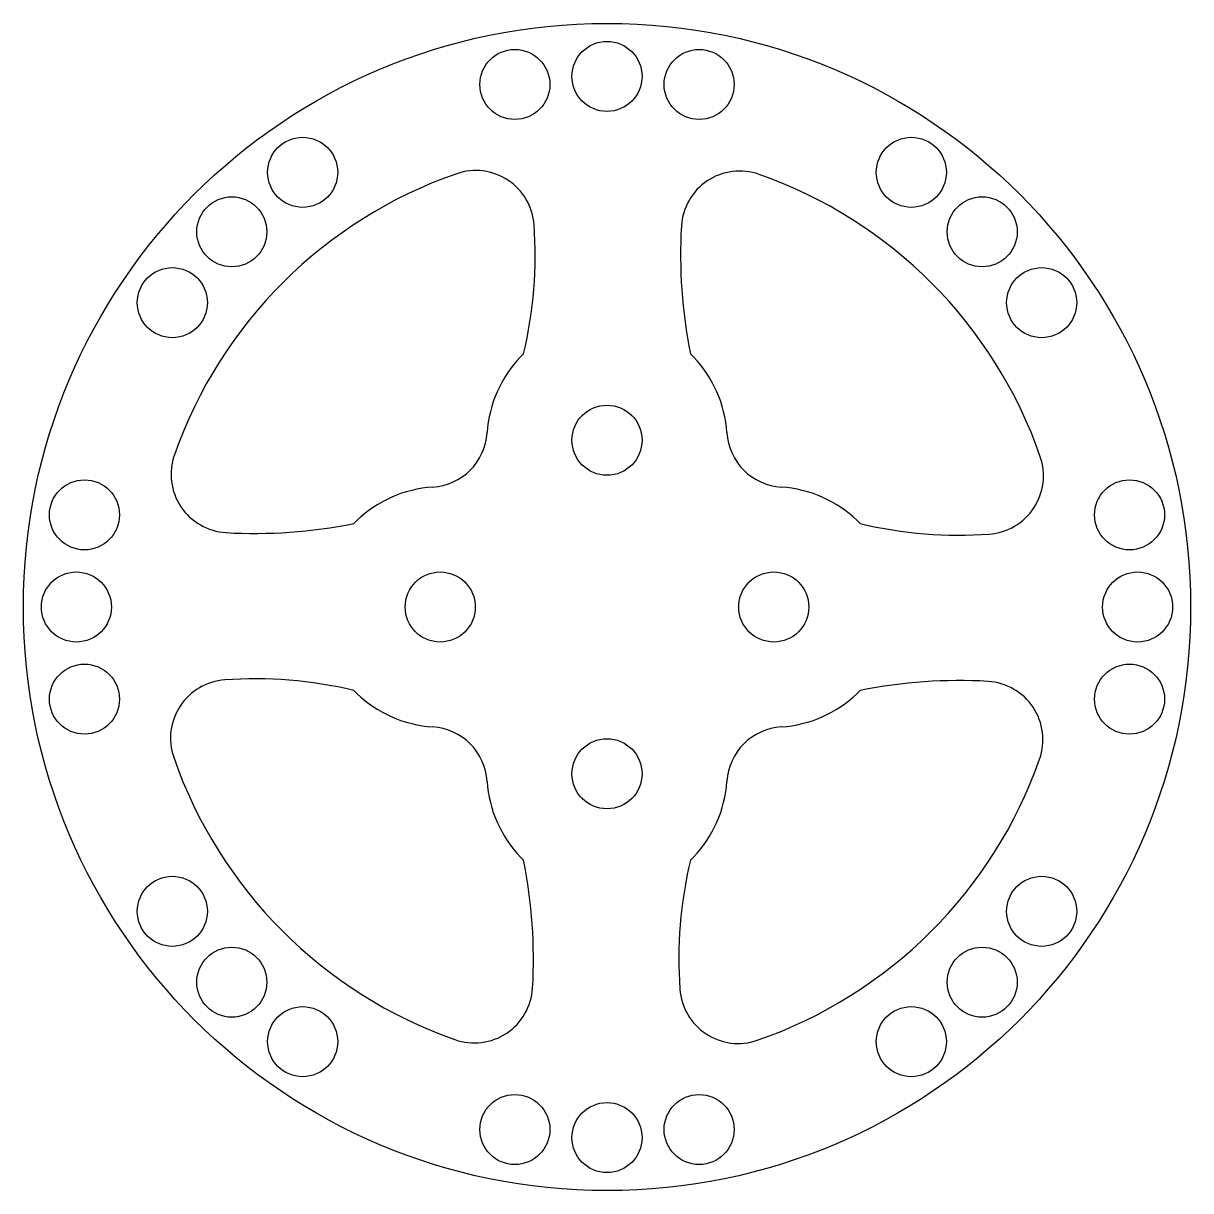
# Model space of a CAD drawing. Extents: x -35 to 35, y -35 to 35.
import ezdxf

# ---------------------------------------------------------------- set-up
doc = ezdxf.new("R2010")
doc.units = 0
doc.layers.get('0').update_dxf_attribs({"linetype": 'CONTINUOUS'})

msp = doc.modelspace()

# ---------------------------------------------------------------- linework, layer by layer
at = {"color": 7, "linetype": 'CONTINUOUS'}
for p, q in [((-5.181, 15), (-5, 15.181)), ((5, 15.181), (5.181, 15)), ((-15.181, 5), (-15, 5.181)), ((15, 5.181), (15.181, 5)), ((-15, -5.181), (-15.181, -5)), ((15.181, -5), (15, -5.181)), ((-5, -15.181), (-5.181, -15)), ((5.181, -15), (5, -15.181))]:
    msp.add_line(p, q, dxfattribs=at)
for points in [[(-5, 15.181), (-4.892, 15.665), (-4.793, 16.149), (-4.703, 16.633), (-4.622, 17.117), (-4.551, 17.601), (-4.488, 18.085), (-4.435, 18.568), (-4.391, 19.052), (-4.357, 19.536), (-4.331, 20.02), (-4.315, 20.504), (-4.308, 20.988), (-4.311, 21.472), (-4.322, 21.956), (-4.343, 22.44), (-4.373, 22.924)], [(4.461, 22.846), (4.437, 22.367), (4.421, 21.888), (4.412, 21.409), (4.411, 20.93), (4.418, 20.451), (4.432, 19.972), (4.455, 19.493), (4.484, 19.014), (4.522, 18.534), (4.567, 18.055), (4.62, 17.576), (4.681, 17.097), (4.749, 16.618), (4.825, 16.139), (4.909, 15.66), (5, 15.181)], [(-22.846, 4.461), (-22.367, 4.437), (-21.888, 4.421), (-21.409, 4.412), (-20.93, 4.411), (-20.451, 4.418), (-19.972, 4.432), (-19.493, 4.455), (-19.014, 4.484), (-18.534, 4.522), (-18.055, 4.567), (-17.576, 4.62), (-17.097, 4.681), (-16.618, 4.749), (-16.139, 4.825), (-15.66, 4.909), (-15.181, 5)], [(15.181, 5), (15.665, 4.892), (16.149, 4.793), (16.633, 4.703), (17.117, 4.622), (17.601, 4.551), (18.085, 4.488), (18.568, 4.435), (19.052, 4.391), (19.536, 4.357), (20.02, 4.331), (20.504, 4.315), (20.988, 4.308), (21.472, 4.311), (21.956, 4.322), (22.44, 4.343), (22.924, 4.373)], [(-15.181, -5), (-15.665, -4.892), (-16.149, -4.793), (-16.633, -4.703), (-17.117, -4.622), (-17.601, -4.551), (-18.085, -4.488), (-18.568, -4.435), (-19.052, -4.391), (-19.536, -4.357), (-20.02, -4.331), (-20.504, -4.315), (-20.988, -4.308), (-21.472, -4.311), (-21.956, -4.322), (-22.44, -4.343), (-22.924, -4.373)], [(22.846, -4.461), (22.367, -4.437), (21.888, -4.421), (21.409, -4.412), (20.93, -4.411), (20.451, -4.418), (19.972, -4.432), (19.493, -4.455), (19.014, -4.484), (18.534, -4.522), (18.055, -4.567), (17.576, -4.62), (17.097, -4.681), (16.618, -4.749), (16.139, -4.825), (15.66, -4.909), (15.181, -5)], [(-4.461, -22.846), (-4.437, -22.367), (-4.421, -21.888), (-4.412, -21.409), (-4.411, -20.93), (-4.418, -20.451), (-4.432, -19.972), (-4.455, -19.493), (-4.484, -19.014), (-4.522, -18.534), (-4.567, -18.055), (-4.62, -17.576), (-4.681, -17.097), (-4.749, -16.618), (-4.825, -16.139), (-4.909, -15.66), (-5, -15.181)], [(5, -15.181), (4.892, -15.665), (4.793, -16.149), (4.703, -16.633), (4.622, -17.117), (4.551, -17.601), (4.488, -18.085), (4.435, -18.568), (4.391, -19.052), (4.357, -19.536), (4.331, -20.02), (4.315, -20.504), (4.308, -20.988), (4.311, -21.472), (4.322, -21.956), (4.343, -22.44), (4.373, -22.924)]]:
    msp.add_lwpolyline(points, dxfattribs=at)
for centre, radius in [((0, 0), 35), ((0, 31.82), 2.1), ((-5.525, 31.336), 2.1), ((5.525, 31.336), 2.1), ((-18.251, 26.065), 2.1), ((18.251, 26.065), 2.1), ((-22.5, 22.5), 2.1), ((22.5, 22.5), 2.1), ((-26.065, 18.251), 2.1), ((26.065, 18.251), 2.1), ((0, 10), 2.1), ((-31.336, 5.525), 2.1), ((31.336, 5.525), 2.1), ((-31.82, 0), 2.1), ((-10, 0), 2.1), ((10, 0), 2.1), ((31.82, 0), 2.1), ((-31.336, -5.525), 2.1), ((31.336, -5.525), 2.1), ((0, -10), 2.1), ((-26.065, -18.251), 2.1), ((26.065, -18.251), 2.1), ((-22.5, -22.5), 2.1), ((22.5, -22.5), 2.1), ((-18.251, -26.065), 2.1), ((18.251, -26.065), 2.1), ((-5.525, -31.336), 2.1), ((5.525, -31.336), 2.1), ((0, -31.82), 2.1)]:
    msp.add_circle(centre, radius, dxfattribs=at)
for centre, radius, start, end in [((0, 0), 27.5, 109.12679, 160.64207), ((-7.864, 22.675), 3.5, 4.08051, 109.12679), ((7.955, 22.643), 3.5, 70.64207, 176.67209), ((0, 0), 27.5, 19.12679, 70.64207), ((0, 10), 7.2, 136.01704, 176.36454), ((0, 10), 7.2, 3.63546, 43.98296), ((-10.678, 10.678), 3.5, 273.63546, 356.36454), ((10.678, 10.678), 3.5, 183.63546, 266.36454), ((-22.643, 7.955), 3.5, 160.64207, 266.67209), ((22.675, 7.864), 3.5, 274.08051, 19.12679), ((-10, 0), 7.2, 93.63546, 133.98296), ((10, 0), 7.2, 46.01704, 86.36454), ((-22.675, -7.864), 3.5, 94.08051, 199.12679), ((22.643, -7.955), 3.5, 340.64207, 86.67209), ((-10, 0), 7.2, 226.01704, 266.36454), ((10, 0), 7.2, 273.63546, 313.98296), ((-10.678, -10.678), 3.5, 3.63546, 86.36454), ((10.678, -10.678), 3.5, 93.63546, 176.36454), ((0, 0), 27.5, 199.12679, 250.64207), ((0, 0), 27.5, 289.12679, 340.64207), ((0, -10), 7.2, 183.63546, 223.98296), ((0, -10), 7.2, 316.01704, 356.36454), ((-7.955, -22.643), 3.5, 250.64207, 356.67209), ((7.864, -22.675), 3.5, 184.08051, 289.12679)]:
    msp.add_arc(centre, radius, start, end, dxfattribs=at)

doc.saveas('drawing.dxf')
